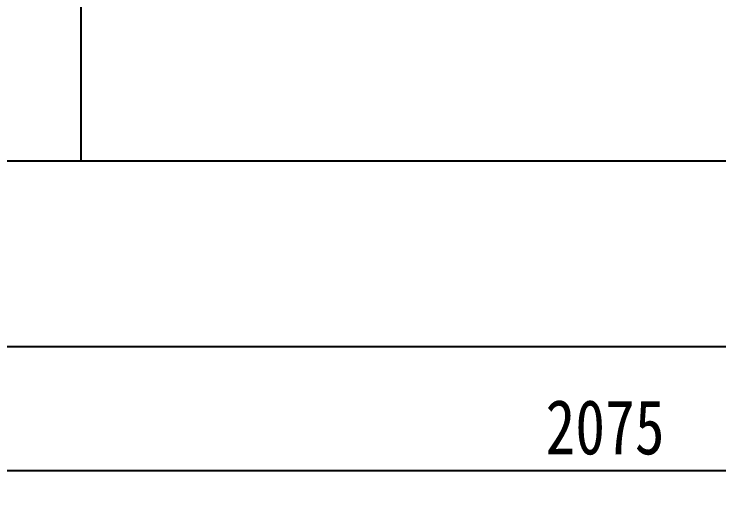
# Model space of a CAD drawing. Extents: x 61367 to 140945, y -1257 to 25588.
# Drawn here: x 70474 to 71422, y 17559 to 18203 of the extents above; entities that cross this region are included whole.
import ezdxf

# ---------------------------------------------------------------- set-up
doc = ezdxf.new("R2010")
doc.units = 0
doc.header["$MEASUREMENT"] = 0
doc.header["$PDMODE"] = 2
doc.header["$PDSIZE"] = 0.2
doc.layers.get('0').update_dxf_attribs({"linetype": 'CONTINUOUS'})
doc.layers.get('DEFPOINTS').update_dxf_attribs({"linetype": 'CONTINUOUS'})
doc.layers.add('THICK', color=7, linetype='CONTINUOUS', lineweight=0)
doc.styles.add('仿宋', font='SimSun.ttf', dxfattribs={"width": 0.8})
doc.dimstyles.new('12倍', dxfattribs={"dimscale": 21, "dimtxt": 3.5, "dimasz": 2.5, "dimexe": 1.5, "dimexo": 0, "dimgap": 1, "dimtad": 1, "dimtoh": 1, "dimdsep": 46, "dimtxsty": '仿宋', "dimcen": 2.5, "dimdle": 5, "dimclrd": 4, "dimclre": 4, "dimclrt": 3, "dimadec": 0, "dimazin": 0, "dimtfac": 1, "dimtmove": 0, "dimatfit": 3, "dimfxl": 1, "dimtolj": 1, "dimarcsym": 0})

# ---------------------------------------------------------------- blocks, each defined once
blk = doc.blocks.new('*D678')
at = {"color": 4, "linetype": 'Continuous', "lineweight": -2, "transparency": 16777216}
for p, q in [((70231.17, 17691.33), (70231.17, 17558.53)), ((72306.17, 17691.33), (72306.17, 17558.53)), ((70283.67, 17590.03), (72253.67, 17590.03))]:
    blk.add_line(p, q, dxfattribs=at)
at = {"color": 4, "transparency": 16777216}
for points in [[(70283.67, 17598.78), (70283.67, 17581.28), (70231.17, 17590.03)], [(72253.67, 17598.78), (72253.67, 17581.28), (72306.17, 17590.03)]]:
    blk.add_solid(points, dxfattribs=at)
at = {"layer": 'DEFPOINTS', "color": 0, "transparency": 16777216}
for p in [(70231.17, 17691.33), (72306.17, 17691.33), (72306.17, 17590.03)]:
    blk.add_point(p, dxfattribs=at)
at = {"color": 3, "transparency": 16777216, "insert": (71268.67, 17647.78), "char_height": 73.5, "attachment_point": 5, "style": '仿宋'}
blk.add_mtext('\\A1;2075', dxfattribs=at)

msp = doc.modelspace()

# ---------------------------------------------------------------- linework, layer by layer
at = {"color": 5}
msp.add_lwpolyline([(70564.174, 18006.086), (74049.174, 18006.086), (74049.174, 18221.086), (70564.174, 18221.086)], close=True, dxfattribs=at)
at = {"layer": 'THICK', "lineweight": -3}
msp.add_lwpolyline([(80169.171, 18006.086), (80169.171, 17861.086), (80145.171, 17861.086), (80145.171, 17756.086), (68309.171, 17756.086), (68309.171, 17861.086), (68285.171, 17861.086), (68285.171, 18006.086)], close=True, dxfattribs=at)

# ---------------------------------------------------------------- dimensions: what is measured, and where the dimension line sits
dim = msp.add_linear_dim(base=(72306.171, 17590.027), p1=(70231.171, 17691.333), p2=(72306.171, 17691.333), dimstyle='12倍')
dim.commit()
dim.dimension.update_dxf_attribs({"geometry": '*D678', "text_midpoint": (71268.671, 17647.777)})

doc.saveas('drawing.dxf')
